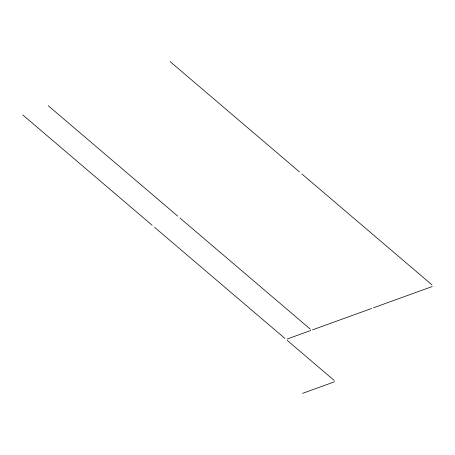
<?xml version="1.0" encoding="UTF-8"?>
<svg xmlns="http://www.w3.org/2000/svg" width="455" height="455" viewBox="0 0 455 455"><rect width="100%" height="100%" fill="white"/><g stroke="black" fill="none" stroke-linecap="round" stroke-linejoin="round"><path stroke-width="0.68" d="M286.986 339.089L310.634 330.529M312.454 329.875L371.57 308.479M373.39 307.825L432.25 286.525M302.484 393.393L334.499 381.808M170.096 61.607L299.526 171.95M301.875 173.958L431.909 284.813M48.219 105.714L177.638 216.045M179.987 218.047L310.367 329.204M22.75 114.927L152.169 225.259M154.518 227.261L284.904 338.418M287.253 340.42L334.26 380.494"/></g></svg>
